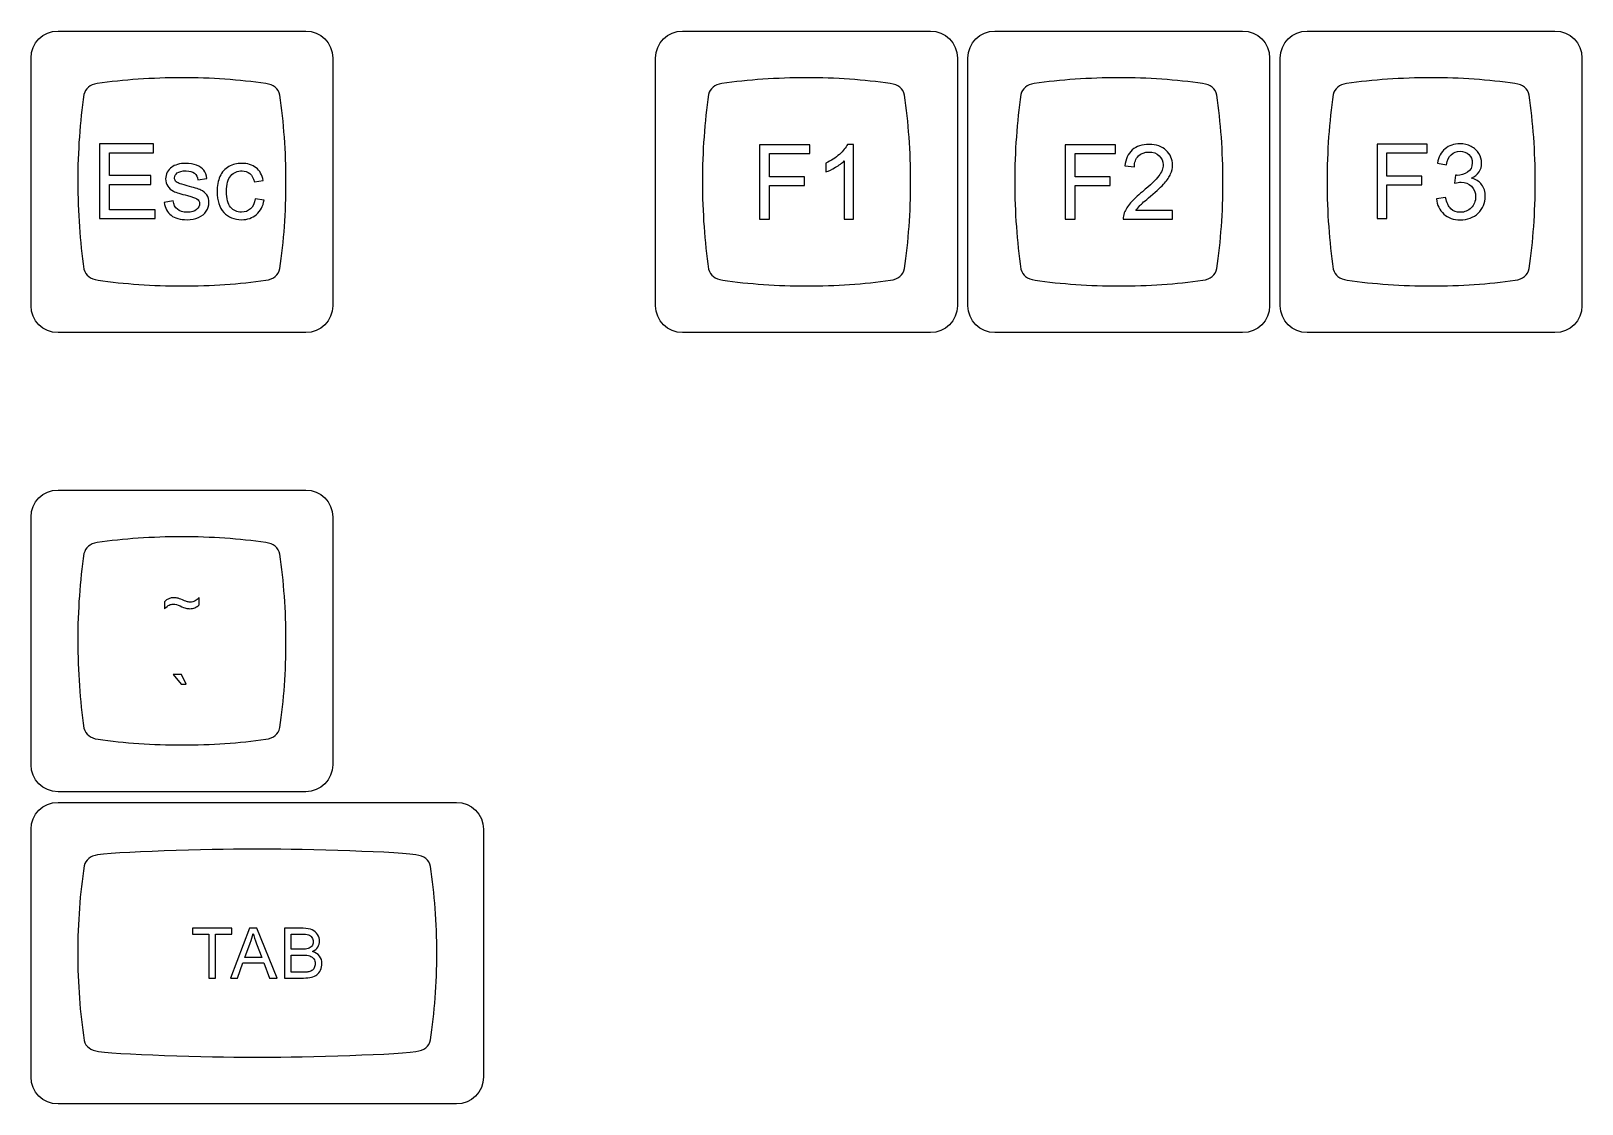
# Model space of a CAD drawing. Header units: millimetres. Extents: x -493 to 473, y -489 to 489.
# Drawn here: x -481.3 to -386.7, y -431.8 to -366.3 of the extents above; entities that cross this region are included whole.
import ezdxf

# ---------------------------------------------------------------- set-up
doc = ezdxf.new("R2010")
doc.units = ezdxf.units.MM
doc.header["$MEASUREMENT"] = 0
doc.layers.add('Layer 1', color=7, linetype='Continuous')

msp = doc.modelspace()

# ---------------------------------------------------------------- linework, layer by layer
at = {"layer": 'Layer 1', "color": 251}
for points, knots in [([(-479.6309, -384.7144), (-479.6309, -384.7144), (-464.5235, -384.7144), (-464.5235, -384.7144), (-464.5235, -384.7144), (-463.618, -384.7144), (-462.8772, -383.9736), (-462.8772, -383.0681), (-462.8772, -383.0681), (-462.8772, -383.0681), (-462.8772, -367.9607), (-462.8772, -367.9607), (-462.8772, -367.9607), (-462.8772, -367.0552), (-463.618, -366.3144), (-464.5235, -366.3144), (-464.5235, -366.3144), (-464.5235, -366.3144), (-479.6309, -366.3144), (-479.6309, -366.3144), (-479.6309, -366.3144), (-480.5364, -366.3144), (-481.2772, -367.0552), (-481.2772, -367.9607), (-481.2772, -367.9607), (-481.2772, -367.9607), (-481.2772, -383.0681), (-481.2772, -383.0681), (-481.2772, -383.0681), (-481.2772, -383.9736), (-480.5364, -384.7144), (-479.6309, -384.7144)], [0, 0, 0, 0, 0.1111111, 0.1111111, 0.1111111, 0.1111111, 0.2222222, 0.2222222, 0.2222222, 0.2222222, 0.3333333, 0.3333333, 0.3333333, 0.3333333, 0.4444444, 0.4444444, 0.4444444, 0.4444444, 0.5555556, 0.5555556, 0.5555556, 0.5555556, 0.6666667, 0.6666667, 0.6666667, 0.6666667, 0.7777778, 0.7777778, 0.7777778, 0.7777778, 1, 1, 1, 1]), ([(-441.5309, -384.7144), (-441.5309, -384.7144), (-426.4235, -384.7144), (-426.4235, -384.7144), (-426.4235, -384.7144), (-425.518, -384.7144), (-424.7772, -383.9736), (-424.7772, -383.0681), (-424.7772, -383.0681), (-424.7772, -383.0681), (-424.7772, -367.9607), (-424.7772, -367.9607), (-424.7772, -367.9607), (-424.7772, -367.0552), (-425.518, -366.3144), (-426.4235, -366.3144), (-426.4235, -366.3144), (-426.4235, -366.3144), (-441.5309, -366.3144), (-441.5309, -366.3144), (-441.5309, -366.3144), (-442.4364, -366.3144), (-443.1772, -367.0552), (-443.1772, -367.9607), (-443.1772, -367.9607), (-443.1772, -367.9607), (-443.1772, -383.0681), (-443.1772, -383.0681), (-443.1772, -383.0681), (-443.1772, -383.9736), (-442.4364, -384.7144), (-441.5309, -384.7144)], [0, 0, 0, 0, 0.1111111, 0.1111111, 0.1111111, 0.1111111, 0.2222222, 0.2222222, 0.2222222, 0.2222222, 0.3333333, 0.3333333, 0.3333333, 0.3333333, 0.4444444, 0.4444444, 0.4444444, 0.4444444, 0.5555556, 0.5555556, 0.5555556, 0.5555556, 0.6666667, 0.6666667, 0.6666667, 0.6666667, 0.7777778, 0.7777778, 0.7777778, 0.7777778, 1, 1, 1, 1]), ([(-422.4809, -384.7144), (-422.4809, -384.7144), (-407.3735, -384.7144), (-407.3735, -384.7144), (-407.3735, -384.7144), (-406.468, -384.7144), (-405.7272, -383.9736), (-405.7272, -383.0681), (-405.7272, -383.0681), (-405.7272, -383.0681), (-405.7272, -367.9607), (-405.7272, -367.9607), (-405.7272, -367.9607), (-405.7272, -367.0552), (-406.468, -366.3144), (-407.3735, -366.3144), (-407.3735, -366.3144), (-407.3735, -366.3144), (-422.4809, -366.3144), (-422.4809, -366.3144), (-422.4809, -366.3144), (-423.3864, -366.3144), (-424.1272, -367.0552), (-424.1272, -367.9607), (-424.1272, -367.9607), (-424.1272, -367.9607), (-424.1272, -383.0681), (-424.1272, -383.0681), (-424.1272, -383.0681), (-424.1272, -383.9736), (-423.3864, -384.7144), (-422.4809, -384.7144)], [0, 0, 0, 0, 0.1111111, 0.1111111, 0.1111111, 0.1111111, 0.2222222, 0.2222222, 0.2222222, 0.2222222, 0.3333333, 0.3333333, 0.3333333, 0.3333333, 0.4444444, 0.4444444, 0.4444444, 0.4444444, 0.5555556, 0.5555556, 0.5555556, 0.5555556, 0.6666667, 0.6666667, 0.6666667, 0.6666667, 0.7777778, 0.7777778, 0.7777778, 0.7777778, 1, 1, 1, 1]), ([(-403.4309, -384.7144), (-403.4309, -384.7144), (-388.3235, -384.7144), (-388.3235, -384.7144), (-388.3235, -384.7144), (-387.418, -384.7144), (-386.6772, -383.9736), (-386.6772, -383.0681), (-386.6772, -383.0681), (-386.6772, -383.0681), (-386.6772, -367.9607), (-386.6772, -367.9607), (-386.6772, -367.9607), (-386.6772, -367.0552), (-387.418, -366.3144), (-388.3235, -366.3144), (-388.3235, -366.3144), (-388.3235, -366.3144), (-403.4309, -366.3144), (-403.4309, -366.3144), (-403.4309, -366.3144), (-404.3364, -366.3144), (-405.0772, -367.0552), (-405.0772, -367.9607), (-405.0772, -367.9607), (-405.0772, -367.9607), (-405.0772, -383.0681), (-405.0772, -383.0681), (-405.0772, -383.0681), (-405.0772, -383.9736), (-404.3364, -384.7144), (-403.4309, -384.7144)], [0, 0, 0, 0, 0.1111111, 0.1111111, 0.1111111, 0.1111111, 0.2222222, 0.2222222, 0.2222222, 0.2222222, 0.3333333, 0.3333333, 0.3333333, 0.3333333, 0.4444444, 0.4444444, 0.4444444, 0.4444444, 0.5555556, 0.5555556, 0.5555556, 0.5555556, 0.6666667, 0.6666667, 0.6666667, 0.6666667, 0.7777778, 0.7777778, 0.7777778, 0.7777778, 1, 1, 1, 1]), ([(-472.077, -369.1649), (-470.2864, -369.1654), (-468.5665, -369.2883), (-466.9643, -369.5138), (-466.9643, -369.5138), (-466.9643, -369.5138), (-466.9643, -369.5139), (-466.9643, -369.5139), (-466.9643, -369.5139), (-466.4775, -369.5868), (-466.1876, -369.8194), (-466.1004, -370.2241), (-466.1004, -370.2241), (-465.8584, -371.877), (-465.7261, -373.6586), (-465.7257, -375.5164), (-465.7257, -375.5164), (-465.7252, -377.3741), (-465.8567, -379.1557), (-466.0979, -380.8086), (-466.0979, -380.8086), (-466.1849, -381.2128), (-466.4742, -381.4452), (-466.9599, -381.5181), (-466.9599, -381.5181), (-468.5624, -381.743), (-470.2828, -381.8652), (-472.0741, -381.8648), (-472.0741, -381.8648), (-473.8659, -381.8644), (-475.5869, -381.7412), (-477.1899, -381.5154), (-477.1899, -381.5154), (-477.1899, -381.5154), (-477.1898, -381.515), (-477.1898, -381.515), (-477.1898, -381.515), (-477.6628, -381.4442), (-477.95, -381.2225), (-478.0459, -380.8385), (-478.0459, -380.8385), (-478.2909, -379.1764), (-478.425, -377.3835), (-478.4254, -375.5134), (-478.4254, -375.5134), (-478.4259, -373.6416), (-478.2924, -371.8472), (-478.0478, -370.1839), (-478.0478, -370.1839), (-477.9552, -369.817), (-477.6872, -369.599), (-477.2484, -369.5198), (-477.2484, -369.5198), (-475.6297, -369.2897), (-473.8896, -369.1645), (-472.077, -369.1649)], [0, 0, 0, 0, 0.0666667, 0.0666667, 0.0666667, 0.0666667, 0.1333333, 0.1333333, 0.1333333, 0.1333333, 0.2, 0.2, 0.2, 0.2, 0.2666667, 0.2666667, 0.2666667, 0.2666667, 0.3333333, 0.3333333, 0.3333333, 0.3333333, 0.4, 0.4, 0.4, 0.4, 0.4666667, 0.4666667, 0.4666667, 0.4666667, 0.5333333, 0.5333333, 0.5333333, 0.5333333, 0.6, 0.6, 0.6, 0.6, 0.6666667, 0.6666667, 0.6666667, 0.6666667, 0.7333333, 0.7333333, 0.7333333, 0.7333333, 0.8, 0.8, 0.8, 0.8, 0.8666667, 0.8666667, 0.8666667, 0.8666667, 1, 1, 1, 1]), ([(-433.977, -369.1649), (-432.1864, -369.1654), (-430.4665, -369.2883), (-428.8643, -369.5138), (-428.8643, -369.5138), (-428.8643, -369.5138), (-428.8643, -369.5139), (-428.8643, -369.5139), (-428.8643, -369.5139), (-428.3775, -369.5868), (-428.0876, -369.8194), (-428.0004, -370.2241), (-428.0004, -370.2241), (-427.7584, -371.877), (-427.6261, -373.6586), (-427.6257, -375.5164), (-427.6257, -375.5164), (-427.6252, -377.3741), (-427.7567, -379.1557), (-427.9979, -380.8086), (-427.9979, -380.8086), (-428.0849, -381.2128), (-428.3742, -381.4452), (-428.8599, -381.5181), (-428.8599, -381.5181), (-430.4624, -381.743), (-432.1828, -381.8652), (-433.9741, -381.8648), (-433.9741, -381.8648), (-435.7659, -381.8644), (-437.4869, -381.7412), (-439.0899, -381.5154), (-439.0899, -381.5154), (-439.0899, -381.5154), (-439.0898, -381.515), (-439.0898, -381.515), (-439.0898, -381.515), (-439.5628, -381.4442), (-439.85, -381.2225), (-439.9459, -380.8385), (-439.9459, -380.8385), (-440.1909, -379.1764), (-440.325, -377.3835), (-440.3254, -375.5134), (-440.3254, -375.5134), (-440.3259, -373.6416), (-440.1924, -371.8472), (-439.9478, -370.1839), (-439.9478, -370.1839), (-439.8552, -369.817), (-439.5872, -369.599), (-439.1484, -369.5198), (-439.1484, -369.5198), (-437.5297, -369.2897), (-435.7896, -369.1645), (-433.977, -369.1649)], [0, 0, 0, 0, 0.0666667, 0.0666667, 0.0666667, 0.0666667, 0.1333333, 0.1333333, 0.1333333, 0.1333333, 0.2, 0.2, 0.2, 0.2, 0.2666667, 0.2666667, 0.2666667, 0.2666667, 0.3333333, 0.3333333, 0.3333333, 0.3333333, 0.4, 0.4, 0.4, 0.4, 0.4666667, 0.4666667, 0.4666667, 0.4666667, 0.5333333, 0.5333333, 0.5333333, 0.5333333, 0.6, 0.6, 0.6, 0.6, 0.6666667, 0.6666667, 0.6666667, 0.6666667, 0.7333333, 0.7333333, 0.7333333, 0.7333333, 0.8, 0.8, 0.8, 0.8, 0.8666667, 0.8666667, 0.8666667, 0.8666667, 1, 1, 1, 1]), ([(-414.927, -369.1649), (-413.1364, -369.1654), (-411.4165, -369.2883), (-409.8143, -369.5138), (-409.8143, -369.5138), (-409.8143, -369.5138), (-409.8143, -369.5139), (-409.8143, -369.5139), (-409.8143, -369.5139), (-409.3275, -369.5868), (-409.0376, -369.8194), (-408.9504, -370.2241), (-408.9504, -370.2241), (-408.7084, -371.877), (-408.5761, -373.6586), (-408.5757, -375.5164), (-408.5757, -375.5164), (-408.5752, -377.3741), (-408.7067, -379.1557), (-408.9479, -380.8086), (-408.9479, -380.8086), (-409.0349, -381.2128), (-409.3242, -381.4452), (-409.8099, -381.5181), (-409.8099, -381.5181), (-411.4124, -381.743), (-413.1328, -381.8652), (-414.9241, -381.8648), (-414.9241, -381.8648), (-416.7159, -381.8644), (-418.4369, -381.7412), (-420.0399, -381.5154), (-420.0399, -381.5154), (-420.0399, -381.5154), (-420.0398, -381.515), (-420.0398, -381.515), (-420.0398, -381.515), (-420.5128, -381.4442), (-420.8, -381.2225), (-420.8959, -380.8385), (-420.8959, -380.8385), (-421.1409, -379.1764), (-421.275, -377.3835), (-421.2754, -375.5134), (-421.2754, -375.5134), (-421.2759, -373.6416), (-421.1424, -371.8472), (-420.8978, -370.1839), (-420.8978, -370.1839), (-420.8052, -369.817), (-420.5372, -369.599), (-420.0984, -369.5198), (-420.0984, -369.5198), (-418.4797, -369.2897), (-416.7396, -369.1645), (-414.927, -369.1649)], [0, 0, 0, 0, 0.0666667, 0.0666667, 0.0666667, 0.0666667, 0.1333333, 0.1333333, 0.1333333, 0.1333333, 0.2, 0.2, 0.2, 0.2, 0.2666667, 0.2666667, 0.2666667, 0.2666667, 0.3333333, 0.3333333, 0.3333333, 0.3333333, 0.4, 0.4, 0.4, 0.4, 0.4666667, 0.4666667, 0.4666667, 0.4666667, 0.5333333, 0.5333333, 0.5333333, 0.5333333, 0.6, 0.6, 0.6, 0.6, 0.6666667, 0.6666667, 0.6666667, 0.6666667, 0.7333333, 0.7333333, 0.7333333, 0.7333333, 0.8, 0.8, 0.8, 0.8, 0.8666667, 0.8666667, 0.8666667, 0.8666667, 1, 1, 1, 1]), ([(-395.877, -369.1649), (-394.0864, -369.1654), (-392.3665, -369.2883), (-390.7643, -369.5138), (-390.7643, -369.5138), (-390.7643, -369.5138), (-390.7643, -369.5139), (-390.7643, -369.5139), (-390.7643, -369.5139), (-390.2775, -369.5868), (-389.9876, -369.8194), (-389.9004, -370.2241), (-389.9004, -370.2241), (-389.6584, -371.877), (-389.5261, -373.6586), (-389.5257, -375.5164), (-389.5257, -375.5164), (-389.5252, -377.3741), (-389.6567, -379.1557), (-389.8979, -380.8086), (-389.8979, -380.8086), (-389.9849, -381.2128), (-390.2742, -381.4452), (-390.7599, -381.5181), (-390.7599, -381.5181), (-392.3624, -381.743), (-394.0828, -381.8652), (-395.8741, -381.8648), (-395.8741, -381.8648), (-397.6659, -381.8644), (-399.3869, -381.7412), (-400.9899, -381.5154), (-400.9899, -381.5154), (-400.9899, -381.5154), (-400.9898, -381.515), (-400.9898, -381.515), (-400.9898, -381.515), (-401.4628, -381.4442), (-401.75, -381.2225), (-401.8459, -380.8385), (-401.8459, -380.8385), (-402.0909, -379.1764), (-402.225, -377.3835), (-402.2254, -375.5134), (-402.2254, -375.5134), (-402.2259, -373.6416), (-402.0924, -371.8472), (-401.8478, -370.1839), (-401.8478, -370.1839), (-401.7552, -369.817), (-401.4872, -369.599), (-401.0484, -369.5198), (-401.0484, -369.5198), (-399.4297, -369.2897), (-397.6896, -369.1645), (-395.877, -369.1649)], [0, 0, 0, 0, 0.0666667, 0.0666667, 0.0666667, 0.0666667, 0.1333333, 0.1333333, 0.1333333, 0.1333333, 0.2, 0.2, 0.2, 0.2, 0.2666667, 0.2666667, 0.2666667, 0.2666667, 0.3333333, 0.3333333, 0.3333333, 0.3333333, 0.4, 0.4, 0.4, 0.4, 0.4666667, 0.4666667, 0.4666667, 0.4666667, 0.5333333, 0.5333333, 0.5333333, 0.5333333, 0.6, 0.6, 0.6, 0.6, 0.6666667, 0.6666667, 0.6666667, 0.6666667, 0.7333333, 0.7333333, 0.7333333, 0.7333333, 0.8, 0.8, 0.8, 0.8, 0.8666667, 0.8666667, 0.8666667, 0.8666667, 1, 1, 1, 1]), ([(-479.6309, -412.7144), (-479.6309, -412.7144), (-464.5235, -412.7144), (-464.5235, -412.7144), (-464.5235, -412.7144), (-463.618, -412.7144), (-462.8772, -411.9736), (-462.8772, -411.0681), (-462.8772, -411.0681), (-462.8772, -411.0681), (-462.8772, -395.9607), (-462.8772, -395.9607), (-462.8772, -395.9607), (-462.8772, -395.0552), (-463.618, -394.3144), (-464.5235, -394.3144), (-464.5235, -394.3144), (-464.5235, -394.3144), (-479.6309, -394.3144), (-479.6309, -394.3144), (-479.6309, -394.3144), (-480.5364, -394.3144), (-481.2772, -395.0552), (-481.2772, -395.9607), (-481.2772, -395.9607), (-481.2772, -395.9607), (-481.2772, -411.0681), (-481.2772, -411.0681), (-481.2772, -411.0681), (-481.2772, -411.9736), (-480.5364, -412.7144), (-479.6309, -412.7144)], [0, 0, 0, 0, 0.1111111, 0.1111111, 0.1111111, 0.1111111, 0.2222222, 0.2222222, 0.2222222, 0.2222222, 0.3333333, 0.3333333, 0.3333333, 0.3333333, 0.4444444, 0.4444444, 0.4444444, 0.4444444, 0.5555556, 0.5555556, 0.5555556, 0.5555556, 0.6666667, 0.6666667, 0.6666667, 0.6666667, 0.7777778, 0.7777778, 0.7777778, 0.7777778, 1, 1, 1, 1]), ([(-472.077, -397.1649), (-470.2864, -397.1654), (-468.5665, -397.2883), (-466.9643, -397.5138), (-466.9643, -397.5138), (-466.9643, -397.5138), (-466.9643, -397.5139), (-466.9643, -397.5139), (-466.9643, -397.5139), (-466.4775, -397.5868), (-466.1876, -397.8194), (-466.1004, -398.2241), (-466.1004, -398.2241), (-465.8584, -399.877), (-465.7261, -401.6586), (-465.7257, -403.5164), (-465.7257, -403.5164), (-465.7252, -405.3741), (-465.8567, -407.1557), (-466.0979, -408.8086), (-466.0979, -408.8086), (-466.1849, -409.2128), (-466.4742, -409.4452), (-466.9599, -409.5181), (-466.9599, -409.5181), (-468.5624, -409.743), (-470.2828, -409.8652), (-472.0741, -409.8648), (-472.0741, -409.8648), (-473.8659, -409.8644), (-475.5869, -409.7412), (-477.1899, -409.5154), (-477.1899, -409.5154), (-477.1899, -409.5154), (-477.1898, -409.515), (-477.1898, -409.515), (-477.1898, -409.515), (-477.6628, -409.4442), (-477.95, -409.2225), (-478.0459, -408.8385), (-478.0459, -408.8385), (-478.2909, -407.1764), (-478.425, -405.3835), (-478.4254, -403.5134), (-478.4254, -403.5134), (-478.4259, -401.6416), (-478.2924, -399.8472), (-478.0478, -398.1839), (-478.0478, -398.1839), (-477.9552, -397.817), (-477.6872, -397.599), (-477.2484, -397.5198), (-477.2484, -397.5198), (-475.6297, -397.2897), (-473.8896, -397.1645), (-472.077, -397.1649)], [0, 0, 0, 0, 0.0666667, 0.0666667, 0.0666667, 0.0666667, 0.1333333, 0.1333333, 0.1333333, 0.1333333, 0.2, 0.2, 0.2, 0.2, 0.2666667, 0.2666667, 0.2666667, 0.2666667, 0.3333333, 0.3333333, 0.3333333, 0.3333333, 0.4, 0.4, 0.4, 0.4, 0.4666667, 0.4666667, 0.4666667, 0.4666667, 0.5333333, 0.5333333, 0.5333333, 0.5333333, 0.6, 0.6, 0.6, 0.6, 0.6666667, 0.6666667, 0.6666667, 0.6666667, 0.7333333, 0.7333333, 0.7333333, 0.7333333, 0.8, 0.8, 0.8, 0.8, 0.8666667, 0.8666667, 0.8666667, 0.8666667, 1, 1, 1, 1]), ([(-479.6309, -431.7644), (-479.6309, -431.7644), (-455.3235, -431.7644), (-455.3235, -431.7644), (-455.3235, -431.7644), (-454.4181, -431.7644), (-453.6772, -431.0236), (-453.6772, -430.1181), (-453.6772, -430.1181), (-453.6772, -430.1181), (-453.6772, -415.0107), (-453.6772, -415.0107), (-453.6772, -415.0107), (-453.6772, -414.1052), (-454.4181, -413.3644), (-455.3235, -413.3644), (-455.3235, -413.3644), (-455.3235, -413.3644), (-479.6309, -413.3644), (-479.6309, -413.3644), (-479.6309, -413.3644), (-480.5363, -413.3644), (-481.2772, -414.1052), (-481.2772, -415.0107), (-481.2772, -415.0107), (-481.2772, -415.0107), (-481.2772, -430.1181), (-481.2772, -430.1181), (-481.2772, -430.1181), (-481.2772, -431.0236), (-480.5363, -431.7644), (-479.6309, -431.7644)], [0, 0, 0, 0, 0.1111111, 0.1111111, 0.1111111, 0.1111111, 0.2222222, 0.2222222, 0.2222222, 0.2222222, 0.3333333, 0.3333333, 0.3333333, 0.3333333, 0.4444444, 0.4444444, 0.4444444, 0.4444444, 0.5555556, 0.5555556, 0.5555556, 0.5555556, 0.6666667, 0.6666667, 0.6666667, 0.6666667, 0.7777778, 0.7777778, 0.7777778, 0.7777778, 1, 1, 1, 1]), ([(-467.4772, -416.215), (-465.6189, -416.2154), (-459.4574, -416.3375), (-457.8049, -416.5631), (-457.8049, -416.5631), (-457.8049, -416.5631), (-457.8049, -416.5631), (-457.8049, -416.5631), (-457.8049, -416.5631), (-457.3028, -416.636), (-457.0037, -416.8686), (-456.9136, -417.2733), (-456.9136, -417.2733), (-456.6642, -418.9262), (-456.5276, -420.7078), (-456.5273, -422.5655), (-456.5273, -422.5655), (-456.5269, -424.4232), (-456.6625, -426.2049), (-456.9111, -427.8578), (-456.9111, -427.8578), (-457.0009, -428.262), (-457.2994, -428.4944), (-457.8003, -428.5673), (-457.8003, -428.5673), (-459.4533, -428.7922), (-465.6262, -428.9152), (-467.4742, -428.9148), (-467.4742, -428.9148), (-469.3221, -428.9145), (-475.4992, -428.7912), (-477.1527, -428.5655), (-477.1527, -428.5655), (-477.1527, -428.5655), (-477.1526, -428.565), (-477.1526, -428.565), (-477.1526, -428.565), (-477.6405, -428.4942), (-477.9368, -428.2725), (-478.0356, -427.8886), (-478.0356, -427.8886), (-478.2883, -426.2264), (-478.4268, -424.4343), (-478.4272, -422.5634), (-478.4272, -422.5634), (-478.4275, -420.6925), (-478.2899, -418.8972), (-478.0376, -417.2339), (-478.0376, -417.2339), (-477.9421, -416.867), (-477.6656, -416.6491), (-477.213, -416.5698), (-477.213, -416.5698), (-475.5433, -416.3397), (-469.3355, -416.2146), (-467.4772, -416.215)], [0, 0, 0, 0, 0.0666667, 0.0666667, 0.0666667, 0.0666667, 0.1333333, 0.1333333, 0.1333333, 0.1333333, 0.2, 0.2, 0.2, 0.2, 0.2666667, 0.2666667, 0.2666667, 0.2666667, 0.3333333, 0.3333333, 0.3333333, 0.3333333, 0.4, 0.4, 0.4, 0.4, 0.4666667, 0.4666667, 0.4666667, 0.4666667, 0.5333333, 0.5333333, 0.5333333, 0.5333333, 0.6, 0.6, 0.6, 0.6, 0.6666667, 0.6666667, 0.6666667, 0.6666667, 0.7333333, 0.7333333, 0.7333333, 0.7333333, 0.8, 0.8, 0.8, 0.8, 0.8666667, 0.8666667, 0.8666667, 0.8666667, 1, 1, 1, 1])]:
    msp.add_open_spline(points, degree=3, knots=knots, dxfattribs=at)
at = {"layer": 'Layer 1', "color": 132}
for points, knots in [([(-477.0906, -377.7527), (-477.0906, -377.7527), (-477.0906, -373.2061), (-477.0906, -373.2061), (-477.0906, -373.2061), (-477.0906, -373.2061), (-473.8077, -373.2061), (-473.8077, -373.2061), (-473.8077, -373.2061), (-473.8077, -373.2061), (-473.8077, -373.7395), (-473.8077, -373.7395), (-473.8077, -373.7395), (-473.8077, -373.7395), (-476.4874, -373.7395), (-476.4874, -373.7395), (-476.4874, -373.7395), (-476.4874, -373.7395), (-476.4874, -375.1365), (-476.4874, -375.1365), (-476.4874, -375.1365), (-476.4874, -375.1365), (-473.9791, -375.1365), (-473.9791, -375.1365), (-473.9791, -375.1365), (-473.9791, -375.1365), (-473.9791, -375.6699), (-473.9791, -375.6699), (-473.9791, -375.6699), (-473.9791, -375.6699), (-476.4874, -375.6699), (-476.4874, -375.6699), (-476.4874, -375.6699), (-476.4874, -375.6699), (-476.4874, -377.2193), (-476.4874, -377.2193), (-476.4874, -377.2193), (-476.4874, -377.2193), (-473.6997, -377.2193), (-473.6997, -377.2193), (-473.6997, -377.2193), (-473.6997, -377.2193), (-473.6997, -377.7527), (-473.6997, -377.7527), (-473.6997, -377.7527), (-473.6997, -377.7527), (-477.0906, -377.7527), (-477.0906, -377.7527)], [0, 0, 0, 0, 0.0769231, 0.0769231, 0.0769231, 0.0769231, 0.1538462, 0.1538462, 0.1538462, 0.1538462, 0.2307692, 0.2307692, 0.2307692, 0.2307692, 0.3076923, 0.3076923, 0.3076923, 0.3076923, 0.3846154, 0.3846154, 0.3846154, 0.3846154, 0.4615385, 0.4615385, 0.4615385, 0.4615385, 0.5384615, 0.5384615, 0.5384615, 0.5384615, 0.6153846, 0.6153846, 0.6153846, 0.6153846, 0.6923077, 0.6923077, 0.6923077, 0.6923077, 0.7692308, 0.7692308, 0.7692308, 0.7692308, 0.8461538, 0.8461538, 0.8461538, 0.8461538, 1, 1, 1, 1]), ([(-436.8374, -377.7972), (-436.8374, -377.7972), (-436.8374, -373.2506), (-436.8374, -373.2506), (-436.8374, -373.2506), (-436.8374, -373.2506), (-433.7703, -373.2506), (-433.7703, -373.2506), (-433.7703, -373.2506), (-433.7703, -373.2506), (-433.7703, -373.784), (-433.7703, -373.784), (-433.7703, -373.784), (-433.7703, -373.784), (-436.2341, -373.784), (-436.2341, -373.784), (-436.2341, -373.784), (-436.2341, -373.784), (-436.2341, -375.2), (-436.2341, -375.2), (-436.2341, -375.2), (-436.2341, -375.2), (-434.1005, -375.2), (-434.1005, -375.2), (-434.1005, -375.2), (-434.1005, -375.2), (-434.1005, -375.7334), (-434.1005, -375.7334), (-434.1005, -375.7334), (-434.1005, -375.7334), (-436.2341, -375.7334), (-436.2341, -375.7334), (-436.2341, -375.7334), (-436.2341, -375.7334), (-436.2341, -377.7972), (-436.2341, -377.7972), (-436.2341, -377.7972), (-436.2341, -377.7972), (-436.8374, -377.7972), (-436.8374, -377.7972)], [0, 0, 0, 0, 0.0909091, 0.0909091, 0.0909091, 0.0909091, 0.1818182, 0.1818182, 0.1818182, 0.1818182, 0.2727273, 0.2727273, 0.2727273, 0.2727273, 0.3636364, 0.3636364, 0.3636364, 0.3636364, 0.4545455, 0.4545455, 0.4545455, 0.4545455, 0.5454545, 0.5454545, 0.5454545, 0.5454545, 0.6363636, 0.6363636, 0.6363636, 0.6363636, 0.7272727, 0.7272727, 0.7272727, 0.7272727, 0.8181818, 0.8181818, 0.8181818, 0.8181818, 1, 1, 1, 1]), ([(-431.1171, -377.7972), (-431.1171, -377.7972), (-431.6759, -377.7972), (-431.6759, -377.7972), (-431.6759, -377.7972), (-431.6759, -377.7972), (-431.6759, -374.2391), (-431.6759, -374.2391), (-431.6759, -374.2391), (-431.8103, -374.3682), (-431.987, -374.4963), (-432.2051, -374.6243), (-432.2051, -374.6243), (-432.4231, -374.7524), (-432.6199, -374.8487), (-432.7935, -374.9122), (-432.7935, -374.9122), (-432.7935, -374.9122), (-432.7935, -374.3724), (-432.7935, -374.3724), (-432.7935, -374.3724), (-432.4813, -374.2264), (-432.2082, -374.0486), (-431.9743, -373.839), (-431.9743, -373.839), (-431.7405, -373.6305), (-431.5743, -373.4284), (-431.4769, -373.2315), (-431.4769, -373.2315), (-431.4769, -373.2315), (-431.1171, -373.2315), (-431.1171, -373.2315), (-431.1171, -373.2315), (-431.1171, -373.2315), (-431.1171, -377.7972), (-431.1171, -377.7972)], [0, 0, 0, 0, 0.1, 0.1, 0.1, 0.1, 0.2, 0.2, 0.2, 0.2, 0.3, 0.3, 0.3, 0.3, 0.4, 0.4, 0.4, 0.4, 0.5, 0.5, 0.5, 0.5, 0.6, 0.6, 0.6, 0.6, 0.7, 0.7, 0.7, 0.7, 0.8, 0.8, 0.8, 0.8, 1, 1, 1, 1]), ([(-418.2016, -377.7977), (-418.2016, -377.7977), (-418.2016, -373.2511), (-418.2016, -373.2511), (-418.2016, -373.2511), (-418.2016, -373.2511), (-415.1345, -373.2511), (-415.1345, -373.2511), (-415.1345, -373.2511), (-415.1345, -373.2511), (-415.1345, -373.7845), (-415.1345, -373.7845), (-415.1345, -373.7845), (-415.1345, -373.7845), (-417.5983, -373.7845), (-417.5983, -373.7845), (-417.5983, -373.7845), (-417.5983, -373.7845), (-417.5983, -375.2005), (-417.5983, -375.2005), (-417.5983, -375.2005), (-417.5983, -375.2005), (-415.4647, -375.2005), (-415.4647, -375.2005), (-415.4647, -375.2005), (-415.4647, -375.2005), (-415.4647, -375.7339), (-415.4647, -375.7339), (-415.4647, -375.7339), (-415.4647, -375.7339), (-417.5983, -375.7339), (-417.5983, -375.7339), (-417.5983, -375.7339), (-417.5983, -375.7339), (-417.5983, -377.7977), (-417.5983, -377.7977), (-417.5983, -377.7977), (-417.5983, -377.7977), (-418.2016, -377.7977), (-418.2016, -377.7977)], [0, 0, 0, 0, 0.0909091, 0.0909091, 0.0909091, 0.0909091, 0.1818182, 0.1818182, 0.1818182, 0.1818182, 0.2727273, 0.2727273, 0.2727273, 0.2727273, 0.3636364, 0.3636364, 0.3636364, 0.3636364, 0.4545455, 0.4545455, 0.4545455, 0.4545455, 0.5454545, 0.5454545, 0.5454545, 0.5454545, 0.6363636, 0.6363636, 0.6363636, 0.6363636, 0.7272727, 0.7272727, 0.7272727, 0.7272727, 0.8181818, 0.8181818, 0.8181818, 0.8181818, 1, 1, 1, 1]), ([(-411.6494, -377.2643), (-411.6494, -377.2643), (-411.6494, -377.7977), (-411.6494, -377.7977), (-411.6494, -377.7977), (-411.6494, -377.7977), (-414.6593, -377.7977), (-414.6593, -377.7977), (-414.6593, -377.7977), (-414.6636, -377.6633), (-414.6414, -377.5342), (-414.5937, -377.4093), (-414.5937, -377.4093), (-414.5165, -377.205), (-414.3926, -377.0029), (-414.2223, -376.805), (-414.2223, -376.805), (-414.0519, -376.6071), (-413.8084, -376.3785), (-413.492, -376.1192), (-413.492, -376.1192), (-412.9999, -375.7138), (-412.6654, -375.3932), (-412.4908, -375.1561), (-412.4908, -375.1561), (-412.3151, -374.919), (-412.2273, -374.6947), (-412.2273, -374.483), (-412.2273, -374.483), (-412.2273, -374.2618), (-412.3067, -374.0755), (-412.4654, -373.9231), (-412.4654, -373.9231), (-412.6242, -373.7718), (-412.8316, -373.6956), (-413.0867, -373.6956), (-413.0867, -373.6956), (-413.3565, -373.6956), (-413.5724, -373.776), (-413.7344, -373.9369), (-413.7344, -373.9369), (-413.8963, -374.0967), (-413.9778, -374.319), (-413.9799, -374.6036), (-413.9799, -374.6036), (-413.9799, -374.6036), (-414.5514, -374.5465), (-414.5514, -374.5465), (-414.5514, -374.5465), (-414.5122, -374.1189), (-414.3641, -373.793), (-414.108, -373.5686), (-414.108, -373.5686), (-413.8508, -373.3442), (-413.5068, -373.232), (-413.074, -373.232), (-413.074, -373.232), (-412.6379, -373.232), (-412.2919, -373.3527), (-412.0379, -373.5951), (-412.0379, -373.5951), (-411.7828, -373.8374), (-411.6558, -374.138), (-411.6558, -374.4957), (-411.6558, -374.4957), (-411.6558, -374.6777), (-411.6928, -374.8566), (-411.768, -375.0323), (-411.768, -375.0323), (-411.8421, -375.209), (-411.9659, -375.3942), (-412.1384, -375.589), (-412.1384, -375.589), (-412.312, -375.7826), (-412.5988, -376.0504), (-412.9988, -376.3891), (-412.9988, -376.3891), (-413.3343, -376.6706), (-413.5502, -376.8611), (-413.6455, -376.9616), (-413.6455, -376.9616), (-413.7407, -377.0622), (-413.819, -377.1627), (-413.8815, -377.2643), (-413.8815, -377.2643), (-413.8815, -377.2643), (-411.6494, -377.2643), (-411.6494, -377.2643)], [0, 0, 0, 0, 0.0434783, 0.0434783, 0.0434783, 0.0434783, 0.0869565, 0.0869565, 0.0869565, 0.0869565, 0.1304348, 0.1304348, 0.1304348, 0.1304348, 0.173913, 0.173913, 0.173913, 0.173913, 0.2173913, 0.2173913, 0.2173913, 0.2173913, 0.2608696, 0.2608696, 0.2608696, 0.2608696, 0.3043478, 0.3043478, 0.3043478, 0.3043478, 0.3478261, 0.3478261, 0.3478261, 0.3478261, 0.3913043, 0.3913043, 0.3913043, 0.3913043, 0.4347826, 0.4347826, 0.4347826, 0.4347826, 0.4782609, 0.4782609, 0.4782609, 0.4782609, 0.5217391, 0.5217391, 0.5217391, 0.5217391, 0.5652174, 0.5652174, 0.5652174, 0.5652174, 0.6086957, 0.6086957, 0.6086957, 0.6086957, 0.6521739, 0.6521739, 0.6521739, 0.6521739, 0.6956522, 0.6956522, 0.6956522, 0.6956522, 0.7391304, 0.7391304, 0.7391304, 0.7391304, 0.7826087, 0.7826087, 0.7826087, 0.7826087, 0.826087, 0.826087, 0.826087, 0.826087, 0.8695652, 0.8695652, 0.8695652, 0.8695652, 0.9130435, 0.9130435, 0.9130435, 0.9130435, 1, 1, 1, 1]), ([(-399.177, -377.7596), (-399.177, -377.7596), (-399.177, -373.213), (-399.177, -373.213), (-399.177, -373.213), (-399.177, -373.213), (-396.1099, -373.213), (-396.1099, -373.213), (-396.1099, -373.213), (-396.1099, -373.213), (-396.1099, -373.7464), (-396.1099, -373.7464), (-396.1099, -373.7464), (-396.1099, -373.7464), (-398.5737, -373.7464), (-398.5737, -373.7464), (-398.5737, -373.7464), (-398.5737, -373.7464), (-398.5737, -375.1624), (-398.5737, -375.1624), (-398.5737, -375.1624), (-398.5737, -375.1624), (-396.4401, -375.1624), (-396.4401, -375.1624), (-396.4401, -375.1624), (-396.4401, -375.1624), (-396.4401, -375.6958), (-396.4401, -375.6958), (-396.4401, -375.6958), (-396.4401, -375.6958), (-398.5737, -375.6958), (-398.5737, -375.6958), (-398.5737, -375.6958), (-398.5737, -375.6958), (-398.5737, -377.7596), (-398.5737, -377.7596), (-398.5737, -377.7596), (-398.5737, -377.7596), (-399.177, -377.7596), (-399.177, -377.7596)], [0, 0, 0, 0, 0.0909091, 0.0909091, 0.0909091, 0.0909091, 0.1818182, 0.1818182, 0.1818182, 0.1818182, 0.2727273, 0.2727273, 0.2727273, 0.2727273, 0.3636364, 0.3636364, 0.3636364, 0.3636364, 0.4545455, 0.4545455, 0.4545455, 0.4545455, 0.5454545, 0.5454545, 0.5454545, 0.5454545, 0.6363636, 0.6363636, 0.6363636, 0.6363636, 0.7272727, 0.7272727, 0.7272727, 0.7272727, 0.8181818, 0.8181818, 0.8181818, 0.8181818, 1, 1, 1, 1]), ([(-395.5522, -376.5531), (-395.5522, -376.5531), (-394.9934, -376.4769), (-394.9934, -376.4769), (-394.9934, -376.4769), (-394.9288, -376.7944), (-394.8209, -377.023), (-394.6674, -377.1627), (-394.6674, -377.1627), (-394.514, -377.3024), (-394.3256, -377.3722), (-394.1023, -377.3722), (-394.1023, -377.3722), (-393.8377, -377.3722), (-393.6144, -377.2812), (-393.4345, -377.0992), (-393.4345, -377.0992), (-393.2546, -376.9172), (-393.1646, -376.6917), (-393.1646, -376.4229), (-393.1646, -376.4229), (-393.1646, -376.1668), (-393.2482, -375.9551), (-393.4165, -375.7879), (-393.4165, -375.7879), (-393.5837, -375.6218), (-393.7964, -375.5382), (-394.0557, -375.5382), (-394.0557, -375.5382), (-394.1615, -375.5382), (-394.2928, -375.5593), (-394.4505, -375.6006), (-394.4505, -375.6006), (-394.4505, -375.6006), (-394.388, -375.1116), (-394.388, -375.1116), (-394.388, -375.1116), (-394.351, -375.1159), (-394.3203, -375.118), (-394.2981, -375.118), (-394.2981, -375.118), (-394.0589, -375.118), (-393.8451, -375.0556), (-393.6535, -374.9317), (-393.6535, -374.9317), (-393.463, -374.8079), (-393.3678, -374.6174), (-393.3678, -374.3602), (-393.3678, -374.3602), (-393.3678, -374.156), (-393.4376, -373.9866), (-393.5763, -373.8522), (-393.5763, -373.8522), (-393.7149, -373.7178), (-393.8938, -373.6511), (-394.1129, -373.6511), (-394.1129, -373.6511), (-394.3309, -373.6511), (-394.5119, -373.7199), (-394.6568, -373.8575), (-394.6568, -373.8575), (-394.8018, -373.9951), (-394.895, -374.2015), (-394.9362, -374.4766), (-394.9362, -374.4766), (-394.9362, -374.4766), (-395.495, -374.375), (-395.495, -374.375), (-395.495, -374.375), (-395.4263, -374.0004), (-395.2717, -373.7094), (-395.0294, -373.503), (-395.0294, -373.503), (-394.7881, -373.2966), (-394.4865, -373.1939), (-394.1266, -373.1939), (-394.1266, -373.1939), (-393.879, -373.1939), (-393.6504, -373.2469), (-393.4419, -373.3538), (-393.4419, -373.3538), (-393.2323, -373.4596), (-393.0725, -373.6046), (-392.9625, -373.7877), (-392.9625, -373.7877), (-392.8513, -373.9718), (-392.7963, -374.1666), (-392.7963, -374.3729), (-392.7963, -374.3729), (-392.7963, -374.5687), (-392.8492, -374.7465), (-392.954, -374.9074), (-392.954, -374.9074), (-393.0598, -375.0683), (-393.2165, -375.1963), (-393.4228, -375.2916), (-393.4228, -375.2916), (-393.154, -375.3529), (-392.9455, -375.4821), (-392.7963, -375.6779), (-392.7963, -375.6779), (-392.6481, -375.8726), (-392.574, -376.1181), (-392.574, -376.4113), (-392.574, -376.4113), (-392.574, -376.8082), (-392.719, -377.1458), (-393.008, -377.422), (-393.008, -377.422), (-393.2979, -377.6982), (-393.6641, -377.8358), (-394.1065, -377.8358), (-394.1065, -377.8358), (-394.5055, -377.8358), (-394.8368, -377.7162), (-395.1003, -377.4781), (-395.1003, -377.4781), (-395.3649, -377.24), (-395.5152, -376.932), (-395.5522, -376.5531)], [0, 0, 0, 0, 0.0322581, 0.0322581, 0.0322581, 0.0322581, 0.0645161, 0.0645161, 0.0645161, 0.0645161, 0.0967742, 0.0967742, 0.0967742, 0.0967742, 0.1290323, 0.1290323, 0.1290323, 0.1290323, 0.1612903, 0.1612903, 0.1612903, 0.1612903, 0.1935484, 0.1935484, 0.1935484, 0.1935484, 0.2258065, 0.2258065, 0.2258065, 0.2258065, 0.2580645, 0.2580645, 0.2580645, 0.2580645, 0.2903226, 0.2903226, 0.2903226, 0.2903226, 0.3225806, 0.3225806, 0.3225806, 0.3225806, 0.3548387, 0.3548387, 0.3548387, 0.3548387, 0.3870968, 0.3870968, 0.3870968, 0.3870968, 0.4193548, 0.4193548, 0.4193548, 0.4193548, 0.4516129, 0.4516129, 0.4516129, 0.4516129, 0.483871, 0.483871, 0.483871, 0.483871, 0.516129, 0.516129, 0.516129, 0.516129, 0.5483871, 0.5483871, 0.5483871, 0.5483871, 0.5806452, 0.5806452, 0.5806452, 0.5806452, 0.6129032, 0.6129032, 0.6129032, 0.6129032, 0.6451613, 0.6451613, 0.6451613, 0.6451613, 0.6774194, 0.6774194, 0.6774194, 0.6774194, 0.7096774, 0.7096774, 0.7096774, 0.7096774, 0.7419355, 0.7419355, 0.7419355, 0.7419355, 0.7741935, 0.7741935, 0.7741935, 0.7741935, 0.8064516, 0.8064516, 0.8064516, 0.8064516, 0.8387097, 0.8387097, 0.8387097, 0.8387097, 0.8709677, 0.8709677, 0.8709677, 0.8709677, 0.9032258, 0.9032258, 0.9032258, 0.9032258, 0.9354839, 0.9354839, 0.9354839, 0.9354839, 1, 1, 1, 1]), ([(-473.1599, -376.7684), (-473.1599, -376.7684), (-472.6075, -376.6795), (-472.6075, -376.6795), (-472.6075, -376.6795), (-472.5768, -376.9007), (-472.49, -377.0701), (-472.3482, -377.1886), (-472.3482, -377.1886), (-472.2064, -377.3061), (-472.0074, -377.3653), (-471.7534, -377.3653), (-471.7534, -377.3653), (-471.4962, -377.3653), (-471.3057, -377.3135), (-471.1809, -377.2087), (-471.1809, -377.2087), (-471.057, -377.105), (-470.9946, -376.9822), (-470.9946, -376.8415), (-470.9946, -376.8415), (-470.9946, -376.7155), (-471.0507, -376.616), (-471.1618, -376.5441), (-471.1618, -376.5441), (-471.2401, -376.4943), (-471.4306, -376.4319), (-471.7333, -376.3546), (-471.7333, -376.3546), (-472.1418, -376.252), (-472.4244, -376.1631), (-472.5832, -376.0879), (-472.5832, -376.0879), (-472.7408, -376.0117), (-472.8604, -375.908), (-472.9419, -375.7747), (-472.9419, -375.7747), (-473.0234, -375.6424), (-473.0647, -375.4953), (-473.0647, -375.3344), (-473.0647, -375.3344), (-473.0647, -375.1873), (-473.0308, -375.0518), (-472.9642, -374.9269), (-472.9642, -374.9269), (-472.8964, -374.8021), (-472.8054, -374.6983), (-472.69, -374.6158), (-472.69, -374.6158), (-472.6033, -374.5523), (-472.4847, -374.4983), (-472.3355, -374.4539), (-472.3355, -374.4539), (-472.1852, -374.4094), (-472.0254, -374.3872), (-471.854, -374.3872), (-471.854, -374.3872), (-471.5957, -374.3872), (-471.3692, -374.4242), (-471.1745, -374.4994), (-471.1745, -374.4994), (-470.9787, -374.5735), (-470.8348, -374.6751), (-470.7417, -374.8021), (-470.7417, -374.8021), (-470.6496, -374.9301), (-470.585, -375.1005), (-470.5501, -375.3143), (-470.5501, -375.3143), (-470.5501, -375.3143), (-471.0962, -375.3905), (-471.0962, -375.3905), (-471.0962, -375.3905), (-471.1205, -375.219), (-471.1925, -375.0846), (-471.311, -374.9883), (-471.311, -374.9883), (-471.4296, -374.892), (-471.5968, -374.8444), (-471.8137, -374.8444), (-471.8137, -374.8444), (-472.0688, -374.8444), (-472.2519, -374.8867), (-472.3609, -374.9714), (-472.3609, -374.9714), (-472.4699, -375.0561), (-472.5249, -375.1555), (-472.5249, -375.2688), (-472.5249, -375.2688), (-472.5249, -375.3408), (-472.5027, -375.4064), (-472.4572, -375.4646), (-472.4572, -375.4646), (-472.4117, -375.5238), (-472.3408, -375.5736), (-472.2434, -375.6127), (-472.2434, -375.6127), (-472.1873, -375.6339), (-472.0244, -375.6815), (-471.7513, -375.7556), (-471.7513, -375.7556), (-471.3576, -375.8604), (-471.0824, -375.9472), (-470.9258, -376.0139), (-470.9258, -376.0139), (-470.7692, -376.0805), (-470.6464, -376.179), (-470.5575, -376.306), (-470.5575, -376.306), (-470.4675, -376.434), (-470.4231, -376.5928), (-470.4231, -376.7833), (-470.4231, -376.7833), (-470.4231, -376.9685), (-470.4771, -377.1431), (-470.5861, -377.3071), (-470.5861, -377.3071), (-470.6951, -377.4712), (-470.8517, -377.5982), (-471.056, -377.6881), (-471.056, -377.6881), (-471.2613, -377.7781), (-471.4931, -377.8226), (-471.7513, -377.8226), (-471.7513, -377.8226), (-472.1789, -377.8226), (-472.5059, -377.7336), (-472.7303, -377.5569), (-472.7303, -377.5569), (-472.9546, -377.3791), (-473.0975, -377.1166), (-473.1599, -376.7684)], [0, 0, 0, 0, 0.0294118, 0.0294118, 0.0294118, 0.0294118, 0.0588235, 0.0588235, 0.0588235, 0.0588235, 0.0882353, 0.0882353, 0.0882353, 0.0882353, 0.1176471, 0.1176471, 0.1176471, 0.1176471, 0.1470588, 0.1470588, 0.1470588, 0.1470588, 0.1764706, 0.1764706, 0.1764706, 0.1764706, 0.2058824, 0.2058824, 0.2058824, 0.2058824, 0.2352941, 0.2352941, 0.2352941, 0.2352941, 0.2647059, 0.2647059, 0.2647059, 0.2647059, 0.2941176, 0.2941176, 0.2941176, 0.2941176, 0.3235294, 0.3235294, 0.3235294, 0.3235294, 0.3529412, 0.3529412, 0.3529412, 0.3529412, 0.3823529, 0.3823529, 0.3823529, 0.3823529, 0.4117647, 0.4117647, 0.4117647, 0.4117647, 0.4411765, 0.4411765, 0.4411765, 0.4411765, 0.4705882, 0.4705882, 0.4705882, 0.4705882, 0.5, 0.5, 0.5, 0.5, 0.5294118, 0.5294118, 0.5294118, 0.5294118, 0.5588235, 0.5588235, 0.5588235, 0.5588235, 0.5882353, 0.5882353, 0.5882353, 0.5882353, 0.6176471, 0.6176471, 0.6176471, 0.6176471, 0.6470588, 0.6470588, 0.6470588, 0.6470588, 0.6764706, 0.6764706, 0.6764706, 0.6764706, 0.7058824, 0.7058824, 0.7058824, 0.7058824, 0.7352941, 0.7352941, 0.7352941, 0.7352941, 0.7647059, 0.7647059, 0.7647059, 0.7647059, 0.7941176, 0.7941176, 0.7941176, 0.7941176, 0.8235294, 0.8235294, 0.8235294, 0.8235294, 0.8529412, 0.8529412, 0.8529412, 0.8529412, 0.8823529, 0.8823529, 0.8823529, 0.8823529, 0.9117647, 0.9117647, 0.9117647, 0.9117647, 0.9411765, 0.9411765, 0.9411765, 0.9411765, 1, 1, 1, 1]), ([(-467.61, -376.5462), (-467.61, -376.5462), (-467.0639, -376.6224), (-467.0639, -376.6224), (-467.0639, -376.6224), (-467.1243, -376.9981), (-467.2767, -377.2913), (-467.5233, -377.504), (-467.5233, -377.504), (-467.7699, -377.7167), (-468.0736, -377.8226), (-468.4324, -377.8226), (-468.4324, -377.8226), (-468.8822, -377.8226), (-469.2441, -377.6754), (-469.5172, -377.3812), (-469.5172, -377.3812), (-469.7913, -377.087), (-469.9278, -376.6658), (-469.9278, -376.1176), (-469.9278, -376.1176), (-469.9278, -375.762), (-469.8685, -375.4519), (-469.7511, -375.1852), (-469.7511, -375.1852), (-469.6336, -374.9195), (-469.4547, -374.7195), (-469.2134, -374.5872), (-469.2134, -374.5872), (-468.9732, -374.4539), (-468.7118, -374.3872), (-468.4281, -374.3872), (-468.4281, -374.3872), (-468.0715, -374.3872), (-467.7783, -374.4772), (-467.5518, -374.6581), (-467.5518, -374.6581), (-467.3243, -374.8391), (-467.1782, -375.0963), (-467.1147, -375.4286), (-467.1147, -375.4286), (-467.1147, -375.4286), (-467.6545, -375.5111), (-467.6545, -375.5111), (-467.6545, -375.5111), (-467.7064, -375.29), (-467.7974, -375.1238), (-467.9297, -375.0116), (-467.9297, -375.0116), (-468.0609, -374.9005), (-468.2196, -374.8444), (-468.4059, -374.8444), (-468.4059, -374.8444), (-468.6874, -374.8444), (-468.916, -374.9449), (-469.0928, -375.146), (-469.0928, -375.146), (-469.2685, -375.3482), (-469.3563, -375.6657), (-469.3563, -376.1017), (-469.3563, -376.1017), (-469.3563, -376.5441), (-469.2716, -376.8648), (-469.1023, -377.0648), (-469.1023, -377.0648), (-468.9319, -377.2648), (-468.7107, -377.3653), (-468.4387, -377.3653), (-468.4387, -377.3653), (-468.2186, -377.3653), (-468.0355, -377.2987), (-467.8894, -377.1643), (-467.8894, -377.1643), (-467.7423, -377.0309), (-467.6492, -376.8245), (-467.61, -376.5462)], [0, 0, 0, 0, 0.05, 0.05, 0.05, 0.05, 0.1, 0.1, 0.1, 0.1, 0.15, 0.15, 0.15, 0.15, 0.2, 0.2, 0.2, 0.2, 0.25, 0.25, 0.25, 0.25, 0.3, 0.3, 0.3, 0.3, 0.35, 0.35, 0.35, 0.35, 0.4, 0.4, 0.4, 0.4, 0.45, 0.45, 0.45, 0.45, 0.5, 0.5, 0.5, 0.5, 0.55, 0.55, 0.55, 0.55, 0.6, 0.6, 0.6, 0.6, 0.65, 0.65, 0.65, 0.65, 0.7, 0.7, 0.7, 0.7, 0.75, 0.75, 0.75, 0.75, 0.8, 0.8, 0.8, 0.8, 0.85, 0.85, 0.85, 0.85, 0.9, 0.9, 0.9, 0.9, 1, 1, 1, 1]), ([(-473.1338, -401.5517), (-473.1338, -401.5517), (-473.1338, -401.1284), (-473.1338, -401.1284), (-473.1338, -401.1284), (-472.9878, -400.9647), (-472.7958, -400.8828), (-472.5588, -400.8828), (-472.5588, -400.8828), (-472.4755, -400.8828), (-472.3887, -400.8948), (-472.2977, -400.9195), (-472.2977, -400.9195), (-472.2067, -400.9435), (-472.0769, -400.9922), (-471.909, -401.0642), (-471.909, -401.0642), (-471.8137, -401.1044), (-471.7425, -401.1312), (-471.6945, -401.1432), (-471.6945, -401.1432), (-471.6472, -401.1559), (-471.5992, -401.1622), (-471.5513, -401.1622), (-471.5513, -401.1622), (-471.4609, -401.1622), (-471.3685, -401.1354), (-471.2726, -401.0818), (-471.2726, -401.0818), (-471.1766, -401.0275), (-471.0919, -400.9598), (-471.0172, -400.8786), (-471.0172, -400.8786), (-471.0172, -400.8786), (-471.0172, -401.3189), (-471.0172, -401.3189), (-471.0172, -401.3189), (-471.1053, -401.4007), (-471.1949, -401.46), (-471.2853, -401.4967), (-471.2853, -401.4967), (-471.3756, -401.5334), (-471.4772, -401.5517), (-471.5901, -401.5517), (-471.5901, -401.5517), (-471.6733, -401.5517), (-471.7523, -401.5418), (-471.8271, -401.5228), (-471.8271, -401.5228), (-471.9026, -401.503), (-472.0219, -401.4565), (-472.1848, -401.3831), (-472.1848, -401.3831), (-472.3485, -401.309), (-472.4847, -401.2723), (-472.5941, -401.2723), (-472.5941, -401.2723), (-472.6822, -401.2723), (-472.7655, -401.2914), (-472.8431, -401.3288), (-472.8431, -401.3288), (-472.9207, -401.3661), (-473.0181, -401.4409), (-473.1338, -401.5517)], [0, 0, 0, 0, 0.0588235, 0.0588235, 0.0588235, 0.0588235, 0.1176471, 0.1176471, 0.1176471, 0.1176471, 0.1764706, 0.1764706, 0.1764706, 0.1764706, 0.2352941, 0.2352941, 0.2352941, 0.2352941, 0.2941176, 0.2941176, 0.2941176, 0.2941176, 0.3529412, 0.3529412, 0.3529412, 0.3529412, 0.4117647, 0.4117647, 0.4117647, 0.4117647, 0.4705882, 0.4705882, 0.4705882, 0.4705882, 0.5294118, 0.5294118, 0.5294118, 0.5294118, 0.5882353, 0.5882353, 0.5882353, 0.5882353, 0.6470588, 0.6470588, 0.6470588, 0.6470588, 0.7058824, 0.7058824, 0.7058824, 0.7058824, 0.7647059, 0.7647059, 0.7647059, 0.7647059, 0.8235294, 0.8235294, 0.8235294, 0.8235294, 0.8823529, 0.8823529, 0.8823529, 0.8823529, 1, 1, 1, 1]), ([(-471.8237, -406.151), (-471.8237, -406.151), (-472.1242, -406.151), (-472.1242, -406.151), (-472.1242, -406.151), (-472.1242, -406.151), (-472.6026, -405.571), (-472.6026, -405.571), (-472.6026, -405.571), (-472.6026, -405.571), (-472.1031, -405.571), (-472.1031, -405.571), (-472.1031, -405.571), (-472.1031, -405.571), (-471.8237, -406.151), (-471.8237, -406.151)], [0, 0, 0, 0, 0.2, 0.2, 0.2, 0.2, 0.4, 0.4, 0.4, 0.4, 0.6, 0.6, 0.6, 0.6, 1, 1, 1, 1]), ([(-470.4257, -424.0804), (-470.4257, -424.0804), (-470.4257, -421.405), (-470.4257, -421.405), (-470.4257, -421.405), (-470.4257, -421.405), (-471.4247, -421.405), (-471.4247, -421.405), (-471.4247, -421.405), (-471.4247, -421.405), (-471.4247, -421.0494), (-471.4247, -421.0494), (-471.4247, -421.0494), (-471.4247, -421.0494), (-469.0245, -421.0494), (-469.0245, -421.0494), (-469.0245, -421.0494), (-469.0245, -421.0494), (-469.0245, -421.405), (-469.0245, -421.405), (-469.0245, -421.405), (-469.0245, -421.405), (-470.0235, -421.405), (-470.0235, -421.405), (-470.0235, -421.405), (-470.0235, -421.405), (-470.0235, -424.0804), (-470.0235, -424.0804), (-470.0235, -424.0804), (-470.0235, -424.0804), (-470.4257, -424.0804), (-470.4257, -424.0804)], [0, 0, 0, 0, 0.1111111, 0.1111111, 0.1111111, 0.1111111, 0.2222222, 0.2222222, 0.2222222, 0.2222222, 0.3333333, 0.3333333, 0.3333333, 0.3333333, 0.4444444, 0.4444444, 0.4444444, 0.4444444, 0.5555556, 0.5555556, 0.5555556, 0.5555556, 0.6666667, 0.6666667, 0.6666667, 0.6666667, 0.7777778, 0.7777778, 0.7777778, 0.7777778, 1, 1, 1, 1]), ([(-469.1077, -424.0804), (-469.1077, -424.0804), (-467.945, -421.0494), (-467.945, -421.0494), (-467.945, -421.0494), (-467.945, -421.0494), (-467.504, -421.0494), (-467.504, -421.0494), (-467.504, -421.0494), (-467.504, -421.0494), (-466.27, -424.0804), (-466.27, -424.0804), (-466.27, -424.0804), (-466.27, -424.0804), (-466.7265, -424.0804), (-466.7265, -424.0804), (-466.7265, -424.0804), (-466.7265, -424.0804), (-467.0772, -423.1618), (-467.0772, -423.1618), (-467.0772, -423.1618), (-467.0772, -423.1618), (-468.3535, -423.1618), (-468.3535, -423.1618), (-468.3535, -423.1618), (-468.3535, -423.1618), (-468.6823, -424.0804), (-468.6823, -424.0804), (-468.6823, -424.0804), (-468.6823, -424.0804), (-469.1077, -424.0804), (-469.1077, -424.0804)], [0, 0, 0, 0, 0.1111111, 0.1111111, 0.1111111, 0.1111111, 0.2222222, 0.2222222, 0.2222222, 0.2222222, 0.3333333, 0.3333333, 0.3333333, 0.3333333, 0.4444444, 0.4444444, 0.4444444, 0.4444444, 0.5555556, 0.5555556, 0.5555556, 0.5555556, 0.6666667, 0.6666667, 0.6666667, 0.6666667, 0.7777778, 0.7777778, 0.7777778, 0.7777778, 1, 1, 1, 1]), ([(-468.2357, -422.8358), (-468.2357, -422.8358), (-467.2028, -422.8358), (-467.2028, -422.8358), (-467.2028, -422.8358), (-467.2028, -422.8358), (-467.5189, -421.9955), (-467.5189, -421.9955), (-467.5189, -421.9955), (-467.6141, -421.7401), (-467.6861, -421.5291), (-467.7362, -421.3626), (-467.7362, -421.3626), (-467.7778, -421.5602), (-467.8335, -421.7542), (-467.9034, -421.9461), (-467.9034, -421.9461), (-467.9034, -421.9461), (-468.2357, -422.8358), (-468.2357, -422.8358)], [0, 0, 0, 0, 0.1666667, 0.1666667, 0.1666667, 0.1666667, 0.3333333, 0.3333333, 0.3333333, 0.3333333, 0.5, 0.5, 0.5, 0.5, 0.6666667, 0.6666667, 0.6666667, 0.6666667, 1, 1, 1, 1]), ([(-465.8199, -424.0804), (-465.8199, -424.0804), (-465.8199, -421.0494), (-465.8199, -421.0494), (-465.8199, -421.0494), (-465.8199, -421.0494), (-464.6825, -421.0494), (-464.6825, -421.0494), (-464.6825, -421.0494), (-464.4511, -421.0494), (-464.2655, -421.0797), (-464.1251, -421.1411), (-464.1251, -421.1411), (-463.9854, -421.2025), (-463.8761, -421.297), (-463.7971, -421.4247), (-463.7971, -421.4247), (-463.7173, -421.5517), (-463.6778, -421.6851), (-463.6778, -421.8248), (-463.6778, -421.8248), (-463.6778, -421.9539), (-463.7131, -422.0759), (-463.7829, -422.1902), (-463.7829, -422.1902), (-463.8528, -422.3045), (-463.9586, -422.397), (-464.1004, -422.4675), (-464.1004, -422.4675), (-463.917, -422.5211), (-463.7759, -422.6129), (-463.6778, -422.7427), (-463.6778, -422.7427), (-463.579, -422.8718), (-463.5297, -423.0249), (-463.5297, -423.2013), (-463.5297, -423.2013), (-463.5297, -423.3438), (-463.56, -423.4757), (-463.62, -423.5978), (-463.62, -423.5978), (-463.6799, -423.7199), (-463.754, -423.8137), (-463.8422, -423.88), (-463.8422, -423.88), (-463.9304, -423.9456), (-464.0412, -423.9957), (-464.1738, -424.0296), (-464.1738, -424.0296), (-464.3072, -424.0635), (-464.4702, -424.0804), (-464.6635, -424.0804), (-464.6635, -424.0804), (-464.6635, -424.0804), (-465.8199, -424.0804), (-465.8199, -424.0804)], [0, 0, 0, 0, 0.0666667, 0.0666667, 0.0666667, 0.0666667, 0.1333333, 0.1333333, 0.1333333, 0.1333333, 0.2, 0.2, 0.2, 0.2, 0.2666667, 0.2666667, 0.2666667, 0.2666667, 0.3333333, 0.3333333, 0.3333333, 0.3333333, 0.4, 0.4, 0.4, 0.4, 0.4666667, 0.4666667, 0.4666667, 0.4666667, 0.5333333, 0.5333333, 0.5333333, 0.5333333, 0.6, 0.6, 0.6, 0.6, 0.6666667, 0.6666667, 0.6666667, 0.6666667, 0.7333333, 0.7333333, 0.7333333, 0.7333333, 0.8, 0.8, 0.8, 0.8, 0.8666667, 0.8666667, 0.8666667, 0.8666667, 1, 1, 1, 1]), ([(-465.4177, -422.3236), (-465.4177, -422.3236), (-464.7622, -422.3236), (-464.7622, -422.3236), (-464.7622, -422.3236), (-464.5845, -422.3236), (-464.4567, -422.3116), (-464.3798, -422.2883), (-464.3798, -422.2883), (-464.2775, -422.258), (-464.2006, -422.2072), (-464.1491, -422.1366), (-464.1491, -422.1366), (-464.0976, -422.0661), (-464.0715, -421.9779), (-464.0715, -421.8713), (-464.0715, -421.8713), (-464.0715, -421.7704), (-464.0955, -421.6815), (-464.1442, -421.6053), (-464.1442, -421.6053), (-464.1922, -421.5284), (-464.2613, -421.4755), (-464.3509, -421.4473), (-464.3509, -421.4473), (-464.4405, -421.4191), (-464.5943, -421.405), (-464.8116, -421.405), (-464.8116, -421.405), (-464.8116, -421.405), (-465.4177, -421.405), (-465.4177, -421.405), (-465.4177, -421.405), (-465.4177, -421.405), (-465.4177, -422.3236), (-465.4177, -422.3236)], [0, 0, 0, 0, 0.1, 0.1, 0.1, 0.1, 0.2, 0.2, 0.2, 0.2, 0.3, 0.3, 0.3, 0.3, 0.4, 0.4, 0.4, 0.4, 0.5, 0.5, 0.5, 0.5, 0.6, 0.6, 0.6, 0.6, 0.7, 0.7, 0.7, 0.7, 0.8, 0.8, 0.8, 0.8, 1, 1, 1, 1]), ([(-465.4177, -423.7248), (-465.4177, -423.7248), (-464.6628, -423.7248), (-464.6628, -423.7248), (-464.6628, -423.7248), (-464.5329, -423.7248), (-464.4419, -423.7199), (-464.389, -423.71), (-464.389, -423.71), (-464.2973, -423.6938), (-464.2197, -423.6662), (-464.1576, -423.6274), (-464.1576, -423.6274), (-464.0955, -423.5886), (-464.0447, -423.5322), (-464.0045, -423.4581), (-464.0045, -423.4581), (-463.9643, -423.384), (-463.9445, -423.2987), (-463.9445, -423.202), (-463.9445, -423.202), (-463.9445, -423.0884), (-463.9734, -422.9903), (-464.032, -422.9064), (-464.032, -422.9064), (-464.0899, -422.8224), (-464.1703, -422.7638), (-464.2733, -422.73), (-464.2733, -422.73), (-464.3756, -422.6961), (-464.5238, -422.6792), (-464.7164, -422.6792), (-464.7164, -422.6792), (-464.7164, -422.6792), (-465.4177, -422.6792), (-465.4177, -422.6792), (-465.4177, -422.6792), (-465.4177, -422.6792), (-465.4177, -423.7248), (-465.4177, -423.7248)], [0, 0, 0, 0, 0.0909091, 0.0909091, 0.0909091, 0.0909091, 0.1818182, 0.1818182, 0.1818182, 0.1818182, 0.2727273, 0.2727273, 0.2727273, 0.2727273, 0.3636364, 0.3636364, 0.3636364, 0.3636364, 0.4545455, 0.4545455, 0.4545455, 0.4545455, 0.5454545, 0.5454545, 0.5454545, 0.5454545, 0.6363636, 0.6363636, 0.6363636, 0.6363636, 0.7272727, 0.7272727, 0.7272727, 0.7272727, 0.8181818, 0.8181818, 0.8181818, 0.8181818, 1, 1, 1, 1])]:
    msp.add_open_spline(points, degree=3, knots=knots, dxfattribs=at)

doc.saveas('drawing.dxf')
